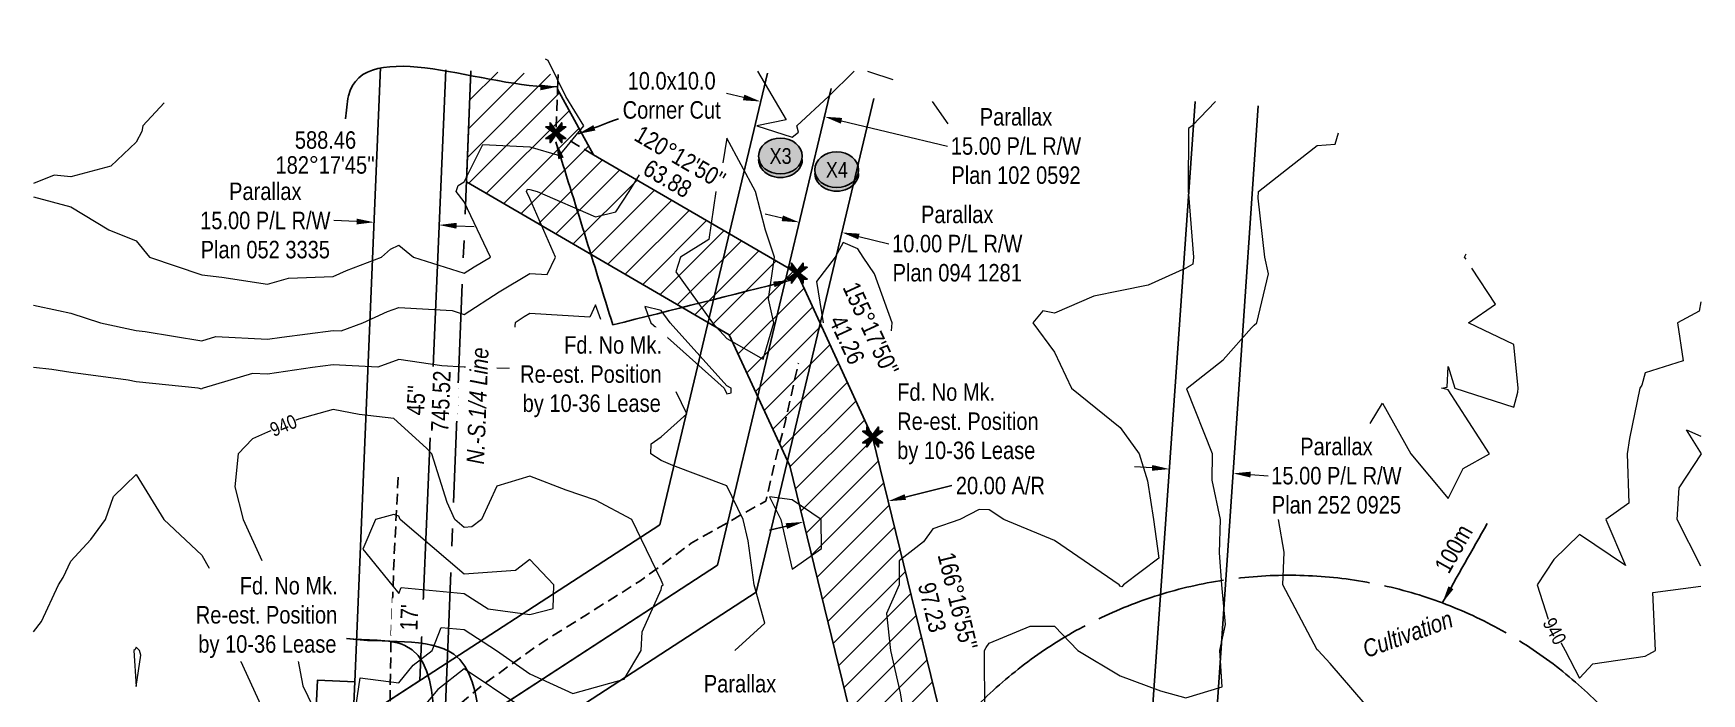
# Model space of a CAD drawing. Extents: x 302350 to 304876, y 5808283 to 5811113.
# Drawn here: x 303550 to 304504, y 5809276 to 5809653 of the extents above; entities that cross this region are included whole.
import ezdxf
from ezdxf.enums import TextEntityAlignment as Align

# ---------------------------------------------------------------- set-up
doc = ezdxf.new("R2010")
doc.units = 0
doc.header["$LTSCALE"] = 5
doc.header["$PDMODE"] = 34
doc.header["$PDSIZE"] = 0.03
for name, pattern in [('foc-BUFFER', [16.75, 15, -1.75]), ('foc-QUARTERLINE', [33, 25, -3, 2, -3]), ('foc-TIELINE', [1.875, 1.25, -0.625]), ('UG_PIPE', [1.875, 1.25, -0.625])]:
    doc.linetypes.add(name, pattern=pattern)
doc.layers.get('Defpoints').update_dxf_attribs({"color": 9})
for name, color, linetype in [('AS-PIPE-UG', 44, 'UG_PIPE'), ('AUX-BUFFER', 7, 'foc-BUFFER'), ('C-RW', 13, 'Continuous'), ('L-BD', 7, 'Continuous'), ('L-MON', 1, 'Continuous'), ('L-MON-T', 1, 'Continuous'), ('L-QSEC', 8, 'foc-QUARTERLINE'), ('L-TIE', 7, 'foc-TIELINE'), ('P-CROSSINGS', 250, 'Continuous'), ('P-PROPOSED', 10, 'Continuous'), ('P-TXT', 4, 'Continuous')]:
    doc.layers.add(name, color=color, linetype=linetype)
doc.layers.add('C-RW-T', color=13, linetype='Continuous', lineweight=9)
doc.layers.add('T-TEXT', color=48, linetype='Continuous', lineweight=18)
doc.layers.add('C-TOPO-MAJR', color=7, linetype='Continuous', lineweight=15, true_color=0xd3aa5f)
doc.layers.add('C-TOPO-MINR', color=7, linetype='Continuous', lineweight=13, true_color=0xe9d5af)
doc.layers.add('C-TOPO-MAJR-TEXT', color=7, linetype='Continuous', true_color=0x644b1b)
doc.layers.add('P-PROPOSED-EXISTING-H', color=7, linetype='Continuous', true_color=0xffeebd)
doc.styles.add('80CG', font='ARIALN.TTF', dxfattribs={"height": 10})
doc.styles.add('80L', font='ARIALN.TTF', dxfattribs={"height": 10})
doc.styles.add('80LS', font='ARIALNI.TTF', dxfattribs={"height": 10})
doc.styles.add('Crossing', font='ARIALN.TTF', dxfattribs={"height": 10})
doc.styles.get("Standard").update_dxf_attribs({"font": 'ARIALN.TTF'})
doc.dimstyles.new('CG2011', dxfattribs={"dimscale": 5, "dimtxt": 9, "dimasz": 2, "dimexe": 0.2, "dimexo": 0.0625, "dimgap": 0.5, "dimtad": 0, "dimtih": 1, "dimtoh": 1, "dimzin": 0, "dimdsep": 46, "dimtxsty": '80CG', "dimcen": 0.1, "dimse1": 1, "dimse2": 1, "dimclrd": 256, "dimclrt": 256, "dimaunit": 1, "dimadec": 4, "dimazin": 0, "dimtfac": 0.06, "dimtofl": 0, "dimtmove": 0, "dimatfit": 1, "dimfxl": 0.2, "dimtolj": 1, "dimtzin": 0, "dimlwd": -1, "dimarcsym": 0})
doc.dimstyles.new('Compass 5 000', dxfattribs={"dimscale": 5, "dimtxt": 9, "dimasz": 2, "dimexe": 0.2, "dimexo": 0.0625, "dimgap": 0.5, "dimtad": 0, "dimtih": 1, "dimtoh": 1, "dimzin": 0, "dimdsep": 46, "dimtxsty": '80CG', "dimcen": 0.1, "dimse1": 1, "dimse2": 1, "dimclrd": 256, "dimclrt": 256, "dimaunit": 1, "dimadec": 4, "dimazin": 0, "dimtfac": 0.06, "dimtofl": 0, "dimtmove": 0, "dimatfit": 1, "dimfxl": 0.2, "dimtolj": 1, "dimtzin": 0, "dimlwd": -1, "dimarcsym": 0})

# ---------------------------------------------------------------- blocks, each defined once
blk = doc.blocks.new('TEMP')
h = blk.add_hatch(color=255)
h.dxf.hatch_style = 1
h.paths.add_polyline_path([(0, 0.25), (-0.67, 1.15), (-0.67, 0.67), (-1.15, 0.67), (-0.25, 0), (-1.15, -0.67), (-0.67, -0.67), (-0.67, -1.15), (0, -0.25), (0.67, -1.15), (0.67, -0.67), (1.15, -0.67), (0.25, 0), (1.15, 0.67), (0.67, 0.67), (0.67, 1.15)])
h.paths.add_polyline_path([(0.57, 0.85), (0.57, 0.57), (0.85, 0.57), (0.08, 0), (0.85, -0.57), (0.57, -0.57), (0.57, -0.85), (0, -0.08), (-0.57, -0.85), (-0.57, -0.57), (-0.85, -0.57), (-0.08, 0), (-0.85, 0.57), (-0.57, 0.57), (-0.57, 0.85), (0, 0.08)], flags=16)
h = blk.add_hatch(color=1)
h.dxf.hatch_style = 1
h.paths.add_polyline_path([(0, 0.08), (-0.57, 0.85), (-0.57, 0.57), (-0.85, 0.57), (-0.08, 0), (-0.85, -0.57), (-0.57, -0.57), (-0.57, -0.85), (0, -0.08), (0.57, -0.85), (0.57, -0.57), (0.85, -0.57), (0.08, 0), (0.85, 0.57), (0.57, 0.57), (0.57, 0.85)])
at = {"color": 1}
for p, q in [((-0.08, 0), (0.08, 0)), ((0, 0.08), (0, -0.08))]:
    blk.add_line(p, q, dxfattribs=at)
at = {"color": 255, "flags": 128}
blk.add_lwpolyline([(-0.25, 0), (-1.15, 0.67), (-0.67, 0.67), (-0.67, 1.15), (0, 0.25), (0.67, 1.15), (0.67, 0.67), (1.15, 0.67), (0.25, 0), (1.15, -0.67), (0.67, -0.67), (0.67, -1.15), (0, -0.25), (-0.67, -1.15), (-0.67, -0.67), (-1.15, -0.67)], close=True, dxfattribs=at)
at = {"color": 1, "flags": 128}
blk.add_lwpolyline([(-0.08, 0), (-0.85, 0.57), (-0.57, 0.57), (-0.57, 0.85), (0, 0.08), (0.57, 0.85), (0.57, 0.57), (0.85, 0.57), (0.08, 0), (0.85, -0.57), (0.57, -0.57), (0.57, -0.85), (0, -0.08), (-0.57, -0.85), (-0.57, -0.57), (-0.85, -0.57)], close=True, dxfattribs=at)
blk = doc.blocks.new('*D58')
at = {"layer": 'C-RW-T', "transparency": 16777216}
for p, q in [((304189.5, 5809404.64), (304179.52, 5809405.32)), ((304245.85, 5809400.8), (304255.83, 5809400.12))]:
    blk.add_line(p, q, dxfattribs=at)
for points in [[(304189.61, 5809406.3), (304189.39, 5809402.98), (304199.48, 5809403.96)], [(304245.97, 5809402.46), (304245.74, 5809399.13), (304235.88, 5809401.48)]]:
    blk.add_solid(points, dxfattribs=at)
at = {"layer": 'Defpoints', "color": 0, "transparency": 16777216}
for p in [(304199.86, 5809409.55), (304236.26, 5809407.07), (304235.88, 5809401.48)]:
    blk.add_point(p, dxfattribs=at)
at = {"layer": 'C-RW-T', "transparency": 16777216, "insert": (304294.91, 5809400.12), "char_height": 10, "attachment_point": 5, "style": '80CG'}
blk.add_mtext('\\A1;Parallax\\P15.00 P/L R/W\\PPlan 252 0925', dxfattribs=at)
blk = doc.blocks.new('*D62')
at = {"layer": 'C-RW-T', "transparency": 16777216}
for p, q in [((303978.14, 5809547.37), (303968.41, 5809549.69)), ((304021.93, 5809536.93), (304039.05, 5809532.84))]:
    blk.add_line(p, q, dxfattribs=at)
for points in [[(303978.52, 5809548.99), (303977.75, 5809545.75), (303987.86, 5809545.05)], [(304022.32, 5809538.55), (304021.55, 5809535.3), (304012.21, 5809539.25)]]:
    blk.add_solid(points, dxfattribs=at)
at = {"layer": 'Defpoints', "color": 0, "transparency": 16777216}
for p in [(303999.39, 5809593.37), (304023.73, 5809587.57), (304012.21, 5809539.25)]:
    blk.add_point(p, dxfattribs=at)
at = {"layer": 'C-RW-T', "transparency": 16777216, "insert": (304078.14, 5809532.84), "char_height": 10, "attachment_point": 5, "style": '80CG'}
blk.add_mtext('\\A1;Parallax\\P10.00 P/L R/W\\PPlan 094 1281', dxfattribs=at)
blk = doc.blocks.new('*D63')
at = {"layer": 'C-RW-T', "transparency": 16777216}
for p, q in [((303956.04, 5809616.46), (303946.32, 5809618.78)), ((304011.99, 5809603.12), (304072.66, 5809588.65))]:
    blk.add_line(p, q, dxfattribs=at)
for points in [[(303956.43, 5809618.08), (303955.66, 5809614.84), (303965.77, 5809614.14)], [(304012.38, 5809604.74), (304011.6, 5809601.5), (304002.26, 5809605.44)]]:
    blk.add_solid(points, dxfattribs=at)
at = {"layer": 'Defpoints', "color": 0, "transparency": 16777216}
for p in [(304002.26, 5809605.44), (303959.35, 5809587.2), (303995.84, 5809578.5)]:
    blk.add_point(p, dxfattribs=at)
at = {"layer": 'C-RW-T', "transparency": 16777216, "insert": (304111.74, 5809588.65), "char_height": 10, "attachment_point": 5, "style": '80CG'}
blk.add_mtext('\\A1;Parallax\\P15.00 P/L R/W\\PPlan 102 0592', dxfattribs=at)
blk = doc.blocks.new('*D64')
at = {"layer": 'C-RW-T', "transparency": 16777216}
for p, q in [((303896.39, 5809156.11), (303904.89, 5809264.47)), ((303904.89, 5809264.47), (303914.89, 5809264.47)), ((303891.9, 5809098.89), (303891.12, 5809088.92))]:
    blk.add_line(p, q, dxfattribs=at)
for points in [[(303894.73, 5809156.24), (303898.05, 5809155.98), (303895.61, 5809146.15)], [(303890.24, 5809099.02), (303893.56, 5809098.76), (303892.68, 5809108.86)]]:
    blk.add_solid(points, dxfattribs=at)
at = {"layer": 'Defpoints', "color": 0, "transparency": 16777216}
for p in [(303887, 5809146.82), (303895.61, 5809146.15), (303884.07, 5809109.54)]:
    blk.add_point(p, dxfattribs=at)
at = {"layer": 'C-RW-T', "transparency": 16777216, "insert": (303953.98, 5809264.47), "char_height": 10, "attachment_point": 5, "style": '80CG'}
blk.add_mtext('\\A1;\\A1;Parallax\\P15.00 P/L R/W\\PPlan 082 5742', dxfattribs=at)
blk = doc.blocks.new('*D66')
at = {"layer": 'C-RW-T', "transparency": 16777216}
for p, q in [((303734.79, 5809545.51), (303721.68, 5809546.07)), ((303791.94, 5809543.11), (303801.94, 5809542.69))]:
    blk.add_line(p, q, dxfattribs=at)
for points in [[(303734.86, 5809547.18), (303734.72, 5809543.85), (303744.78, 5809545.09)], [(303792.01, 5809544.78), (303791.87, 5809541.44), (303781.95, 5809543.53)]]:
    blk.add_solid(points, dxfattribs=at)
at = {"layer": 'Defpoints', "color": 0, "transparency": 16777216}
for p in [(303744.78, 5809545.09), (303743.42, 5809512.87), (303780.6, 5809511.3)]:
    blk.add_point(p, dxfattribs=at)
at = {"layer": 'C-RW-T', "transparency": 16777216, "insert": (303682.6, 5809546.07), "char_height": 10, "attachment_point": 5, "style": '80CG'}
blk.add_mtext('\\A1;Parallax\\P15.00 P/L R/W\\PPlan 052 3335', dxfattribs=at)
blk = doc.blocks.new('xing2')
h = blk.add_hatch(color=50)
h.dxf.hatch_style = 1
edge = h.paths.add_edge_path()
edge.add_ellipse((0, 0), major_axis=(-12.5, 0), ratio=0.816297, start_angle=0, end_angle=360)
h = blk.add_hatch(color=250)
h.dxf.hatch_style = 1
edge = h.paths.add_edge_path()
edge.add_ellipse((0, -2.05), major_axis=(-12.5, 0), ratio=0.816297, start_angle=0, end_angle=180)
edge.add_line((12.5, -2.05), (12.5, 0))
edge.add_ellipse((0, 0), major_axis=(-12.5, 0), ratio=0.816297, start_angle=0, end_angle=180, ccw=False)
edge.add_line((-12.5, 0), (-12.5, -2.05))
at = {"color": 250}
blk.add_ellipse((0, 0), major_axis=(-12.5, 0), ratio=0.816297, dxfattribs=at)
blk.add_ellipse((0, -2.05), major_axis=(-12.5, 0), ratio=0.816297, start_param=0, end_param=3.141593, dxfattribs=at)
at = {"color": 250, "style": 'Crossing'}
blk.add_attdef('CROSSING', text='', height=9, dxfattribs=at).set_placement((0.09, 0.02), align=Align.MIDDLE_CENTER)
at = {"color": 250, "style": 'Crossing', "flags": 1}
for tag, p in [('OWNER', (0.09, -12.49)), ('DESCRIPTION', (0.09, -25.77)), ('LOCATION', (0.09, -39.3)), ('DWG_REF', (0.09, -52.84))]:
    blk.add_attdef(tag, text='', height=9, dxfattribs=at).set_placement(p, align=Align.MIDDLE_CENTER)
blk = doc.blocks.new('*D74')
at = {"layer": 'Defpoints', "color": 0, "transparency": 16777216}
for p in [(304038.74, 5809385.59), (304042.51, 5809370.15), (303993.94, 5809358.28)]:
    blk.add_point(p, dxfattribs=at)
at = {"layer": 'P-TXT', "transparency": 16777216}
for p, q in [((304048.45, 5809387.97), (304075.08, 5809394.47)), ((303980.46, 5809371.36), (303970.74, 5809368.98))]:
    blk.add_line(p, q, dxfattribs=at)
for points in [[(304048.06, 5809389.58), (304048.85, 5809386.35), (304038.74, 5809385.59)], [(303980.06, 5809372.97), (303980.85, 5809369.74), (303990.17, 5809373.73)]]:
    blk.add_solid(points, dxfattribs=at)
at = {"layer": 'P-TXT', "transparency": 16777216, "insert": (304102.81, 5809394.47), "char_height": 10, "attachment_point": 5, "style": '80CG'}
blk.add_mtext('\\A1;20.00 A/R', dxfattribs=at)

msp = doc.modelspace()

# ---------------------------------------------------------------- hatches: boundary and pattern name
at = {"layer": 'P-PROPOSED-EXISTING-H'}
h = msp.add_hatch(dxfattribs=at)
h.set_pattern_fill('ANSI31', color=256, scale=3.499769, style=0)
h.set_pattern_definition([(45, (3999.76, 656.62), (-7.857206125, 7.857206125), [])])
h.paths.add_polyline_path([(304029.779, 5809422.275), (303986.66, 5809515.972), (303870.3, 5809583.709), (303849.698, 5809621.263), (303850.032, 5809629.597), (303800.075, 5809631.6), (303797.533, 5809568.217), (303947.848, 5809480.715), (303982.351, 5809405.741), (304018.182, 5809259.059), (303946.942, 5809196.003), (304087.462, 5809186.134)])

# ---------------------------------------------------------------- linework, layer by layer
at = {"layer": 'AS-PIPE-UG', "flags": 128}
for points in [[(303762.484, 5809249.953), (303771.546, 5809254.05), (303778.029, 5809256.895), (303781.981, 5809259.705), (303806.444, 5809280.175), (303838.191, 5809303.08), (303866.784, 5809321.04), (303896.676, 5809339.815), (303926.111, 5809361.53), (303964.854, 5809383.573), (303968.674, 5809385.52), (303969.669, 5809389.46), (303972.909, 5809403.733), (303979.981, 5809431.598), (303987.351, 5809464.525)], [(303759.769, 5809253.69), (303758.346, 5809256.075), (303753.866, 5809267.528), (303754.439, 5809305.558), (303756.246, 5809354.098), (303758.676, 5809401.15)]]:
    msp.add_lwpolyline(points, dxfattribs=at)
at = {"layer": 'C-RW', "flags": 128}
for points in [[(303639.05, 5809102.05), (303702.779, 5809097.543), (303729.724, 5809121.753), (303736.059, 5809260.288), (303908.091, 5809372.155), (303969.618, 5809630.303)], [(303776.821, 5809421.868), (303770.954, 5809282.98), (303770.954, 5809282.979), (303736.059, 5809260.288), (303733.944, 5809214.049), (303731.011, 5809219.85), (303733.724, 5809282.31), (303748.502, 5809633.669)], [(303785.704, 5809632.177), (303778.544, 5809462.665)], [(304006.119, 5809621.598), (303941.111, 5809349.048), (303733.944, 5809214.049), (303732.547, 5809183.486), (303963.131, 5809333.468), (304030.463, 5809615.792)], [(304006.119, 5809621.598), (303941.111, 5809349.048), (303772.584, 5809239.23), (303766.024, 5809103.99), (303761.802, 5809100.187)], [(304250.206, 5809611.608), (304197.628, 5808840.656), (304160.085, 5808843.216), (304214.222, 5809614.062)], [(303639.05, 5809102.05), (303702.779, 5809097.543), (303729.724, 5809121.753), (303733.944, 5809214.049), (303731.011, 5809219.85), (303733.724, 5809282.31), (303712.506, 5809283.283), (303704.629, 5809122.905), (303640.828, 5809127.385)]]:
    msp.add_lwpolyline(points, dxfattribs=at)
at = {"layer": 'C-TOPO-MAJR', "linetype": 'Continuous', "lineweight": 15, "flags": 128}
for points, elevation in [([(304503.3, 5809499.535), (304502.174, 5809494.324), (304489.856, 5809487.66), (304493.162, 5809465.837), (304471.338, 5809458.997), (304469.57, 5809451.929), (304468.429, 5809450.16), (304462.514, 5809421.485), (304461.15, 5809412.66), (304462.021, 5809384.477), (304448.838, 5809375.16), (304460.199, 5809348.799), (304433.838, 5809366.608), (304419.235, 5809352.263), (304409.567, 5809337.66), (304415.897, 5809318.102), (304425.587, 5809300.16), (304433.838, 5809284.441), (304441.407, 5809292.591), (304471.338, 5809297.004), (304473.449, 5809298.049), (304477.395, 5809300.16), (304475.721, 5809333.277), (304503.3, 5809336.927)], 2355), ([(303733.499, 5809262.66), (303736.852, 5809284.646), (303758.838, 5809281.718), (303767.21, 5809291.789), (303777.945, 5809300.16), (303783.112, 5809313.386), (303796.338, 5809312.142), (303814.769, 5809300.16), (303833.838, 5809286.763), (303858.325, 5809275.673), (303871.338, 5809279.257), (303887.73, 5809283.768), (303897.541, 5809300.16), (303898.061, 5809310.937), (303908.838, 5809335.123), (303909.333, 5809337.165), (303910.114, 5809337.66), (303908.838, 5809340.379), (303892.17, 5809375.16), (303871.338, 5809386.151), (303854.667, 5809391.831), (303833.838, 5809399.863), (303814.893, 5809394.105), (303806.108, 5809375.16), (303800.58, 5809370.918), (303796.338, 5809370.607), (303791.015, 5809375.16), (303786.568, 5809384.93), (303777.783, 5809412.66), (303774.652, 5809415.955), (303756.077, 5809432.918), (303736.291, 5809435.207), (303721.338, 5809437.948), (303701.58, 5809432.418), (303683.838, 5809425.09), (303675.346, 5809421.152), (303667.14, 5809412.66), (303665.213, 5809393.785), (303670.037, 5809375.16), (303680.563, 5809351.726)], 2350), ([(304503.3, 5809348.464), (304489.616, 5809375.16), (304490.747, 5809393.251), (304503.679, 5809412.66), (304495.016, 5809426.482), (304503.3, 5809422.701)], 2355), ([(303701.272, 5809295.126), (303703.973, 5809280.026), (303712.5, 5809262.66)], 2350)]:
    msp.add_lwpolyline(points, dxfattribs=dict(at, elevation=elevation))
at = {"layer": 'C-TOPO-MINR', "linetype": 'Continuous', "lineweight": 13, "flags": 128}
for points, elevation in [([(303550.009, 5809559.683), (303571.338, 5809553.966), (303593.155, 5809540.843), (303608.838, 5809534.432), (303616.338, 5809525.16), (303646.338, 5809515.073), (303657.761, 5809513.738), (303683.838, 5809509.72), (303695.873, 5809513.126), (303721.338, 5809514.047), (303729.026, 5809517.473), (303749.091, 5809525.16), (303754.237, 5809529.761), (303758.838, 5809532.089), (303767.337, 5809525.16), (303796.338, 5809515.933), (303801.945, 5809519.553), (303811.318, 5809525.16), (303796.338, 5809556.817), (303791.654, 5809562.66), (303792.798, 5809566.2), (303796.338, 5809568.263), (303806.915, 5809589.583), (303833.838, 5809588.228), (303850.772, 5809583.226), (303864.723, 5809600.16), (303854.403, 5809617.096), (303844.285, 5809637.66), (303842.814, 5809638.443)], 2353), ([(303963.98, 5809631.486), (303980.26, 5809603.739), (303963.552, 5809600.16), (303983.838, 5809593.757), (303987.364, 5809596.634), (303986.527, 5809600.16), (304004.495, 5809617.003), (304019.283, 5809631.486)], 2351), ([(304026.771, 5809631.486), (304027.949, 5809631.049), (304041.413, 5809626.738)], 2351), ([(303624.868, 5809613.481), (303612.671, 5809600.16), (303612.02, 5809596.978), (303608.838, 5809590.889), (303594.334, 5809577.165), (303571.338, 5809571.05), (303561.892, 5809572.106), (303550.009, 5809567.225)], 2353), ([(304225.733, 5809614.202), (304212.347, 5809600.16), (304210.349, 5809598.649), (304210.166, 5809562.66), (304210.256, 5809561.242), (304213.212, 5809525.16), (304212.881, 5809521.117), (304208.838, 5809518.773), (304187.368, 5809509.13), (304171.338, 5809505.79), (304156.261, 5809502.737), (304133.838, 5809493.172), (304127.124, 5809494.375), (304121.44, 5809487.66), (304133.838, 5809470.764), (304143.453, 5809450.16), (304171.338, 5809427.781), (304182.081, 5809412.66), (304186.84, 5809397.158), (304190.353, 5809375.16), (304193.405, 5809353.094), (304173.129, 5809337.66), (304172.308, 5809336.691), (304171.338, 5809336.974), (304170.675, 5809337.66), (304133.838, 5809363.178), (304104.772, 5809375.16), (304096.338, 5809380.58), (304090.59, 5809380.909), (304079.572, 5809375.16), (304064.228, 5809369.77), (304058.838, 5809362.386), (304044.966, 5809351.533), (304044.855, 5809337.66), (304037.732, 5809321.266), (304040.086, 5809300.16), (304045.556, 5809275.942), (304047.68, 5809262.66)], 2352), ([(304063.747, 5809614.202), (304072.847, 5809601.306)], 2351), ([(303940.11, 5809562.66), (303936.213, 5809535.285), (303919.884, 5809525.16), (303917.219, 5809516.78), (303938.302, 5809487.66), (303946.338, 5809478.709), (303967.137, 5809466.861), (303973.236, 5809487.66), (303970.195, 5809501.303), (303973.632, 5809525.16), (303968.468, 5809540.53), (303962.74, 5809562.66), (303946.338, 5809593.278), (303944.177, 5809579.123)], 2351), ([(304093.92, 5809265.078), (304093.753, 5809300.16), (304094.599, 5809301.899), (304096.338, 5809304.334), (304119.897, 5809314.101), (304133.838, 5809314.026), (304147.016, 5809300.16), (304171.338, 5809285.795), (304194.405, 5809277.093), (304208.838, 5809273.154), (304229.659, 5809279.34), (304228.279, 5809300.16), (304231.519, 5809314.979), (304229.33, 5809337.66), (304228.029, 5809355.969), (304228.609, 5809375.16), (304223.837, 5809397.661), (304224.073, 5809412.66), (304209.322, 5809449.677), (304209.672, 5809450.16), (304230.072, 5809466.426), (304246.338, 5809484.762), (304247.84, 5809486.158), (304249.32, 5809487.66), (304255.985, 5809515.514), (304254.048, 5809525.16), (304250.102, 5809558.896), (304250.335, 5809562.66), (304269.078, 5809577.42), (304283.838, 5809588.929), (304294.202, 5809589.796), (304296.019, 5809596.254)], 2353), ([(303550.009, 5809497.651), (303564.309, 5809494.689), (303571.338, 5809493.202), (303588.406, 5809487.66), (303608.838, 5809483.183), (303613.834, 5809482.664), (303646.338, 5809477.376), (303654.238, 5809479.76), (303683.838, 5809478.186), (303692.103, 5809479.395), (303721.338, 5809483.276), (303725.979, 5809483.02), (303738.279, 5809487.66), (303752.501, 5809493.998), (303758.838, 5809496.426), (303789.355, 5809494.644), (303796.338, 5809492.422), (303816.231, 5809505.267), (303833.838, 5809515.8), (303843.805, 5809515.193), (303848.446, 5809525.16), (303833.838, 5809558.589), (303831.923, 5809562.66), (303832.558, 5809563.941), (303833.838, 5809563.876), (303837.954, 5809562.66), (303871.338, 5809548.162), (303882.93, 5809551.068), (303890.561, 5809562.66), (303896.466, 5809572.178)], 2352), ([(304040.469, 5809482.953), (304040.935, 5809487.66), (304030.837, 5809515.661), (304024.446, 5809525.16), (304021.338, 5809529.875), (304013.013, 5809533.485), (304008.371, 5809525.16), (303997.699, 5809511.299), (304001.567, 5809487.66)], 2351), ([(304368.986, 5809523.962), (304368.204, 5809525.16), (304368.986, 5809527.1)], 2354), ([(304314.195, 5809429.96), (304321.338, 5809441.546), (304337.405, 5809412.66), (304358.838, 5809387.209), (304367.271, 5809404.227), (304382.389, 5809412.66), (304358.838, 5809449.204), (304354.907, 5809450.16), (304358.183, 5809450.815), (304358.838, 5809462.635), (304362.565, 5809450.16), (304396.338, 5809439.437), (304398.591, 5809447.907), (304398.796, 5809450.16), (304396.338, 5809475.166), (304370.352, 5809487.66), (304385.775, 5809498.223), (304372.378, 5809518.761)], 2354), ([(303874.408, 5809489.393), (303871.338, 5809497.801), (303868.116, 5809490.882), (303833.838, 5809492.968), (303830.517, 5809490.982), (303825.373, 5809487.66), (303822.571, 5809461.427), (303814.898, 5809461.687)], 2351), ([(303797.015, 5809462.293), (303796.338, 5809462.316), (303783.446, 5809463.053), (303758.838, 5809466.683), (303746.841, 5809462.157), (303721.338, 5809463.564), (303709.505, 5809461.994), (303683.838, 5809458.24), (303675.305, 5809458.693), (303647.023, 5809450.16), (303646.555, 5809449.943), (303646.338, 5809449.719), (303644.206, 5809450.16), (303608.838, 5809453.831), (303604.137, 5809454.861), (303571.338, 5809459.269), (303560.57, 5809460.928), (303550.009, 5809461.999)], 2351), ([(303950.933, 5809300.16), (303968.128, 5809315.871), (303961.967, 5809337.66), (303958.629, 5809362.869), (303955.794, 5809375.16), (303946.338, 5809394.292), (303915.495, 5809406.003), (303908.838, 5809408.851), (303903.023, 5809412.66), (303903.162, 5809418.336), (303908.838, 5809422.353), (303923.541, 5809435.457), (303917.537, 5809448.084)], 2351), ([(303550.009, 5809310.871), (303554.656, 5809316.842), (303564.293, 5809337.66), (303567.064, 5809341.935), (303571.338, 5809351.247), (303582.797, 5809363.702), (303591.282, 5809375.16), (303595.785, 5809388.214), (303608.838, 5809400.782), (303624.645, 5809375.16), (303646.338, 5809354.647), (303655.847, 5809337.66), (303656.005, 5809336.927)], 2351), ([(304319.726, 5809140.327), (304290.284, 5809143.715), (304283.838, 5809145.221), (304246.373, 5809150.125), (304246.338, 5809150.116), (304245.916, 5809150.16), (304246.145, 5809150.353), (304246.338, 5809150.338), (304267.525, 5809166.473), (304283.838, 5809181.064), (304287.901, 5809183.597), (304293.015, 5809187.66), (304305.515, 5809203.483), (304316.482, 5809225.16), (304311.96, 5809234.538), (304317.297, 5809262.66), (304291.292, 5809292.706), (304284.519, 5809300.16), (304283.838, 5809300.602), (304264.203, 5809337.66), (304265.087, 5809356.411), (304261.86, 5809375.16)], 2354), ([(303668.44, 5809294.259), (303682.057, 5809264.441), (303682.255, 5809262.66), (303683.838, 5809257.703), (303686.259, 5809260.239), (303721.338, 5809235.705), (303745.102, 5809238.897), (303758.838, 5809250.049), (303793.775, 5809225.16), (303796.338, 5809223.172), (303801.339, 5809220.159), (303833.838, 5809206.478), (303859.812, 5809199.186), (303871.338, 5809196.819), (303891.764, 5809204.734), (303895.688, 5809210.706)], 2351)]:
    msp.add_lwpolyline(points, dxfattribs=dict(at, elevation=elevation))
for points, elevation in [([(303946.338, 5809451.583), (303913.95, 5809487.66), (303908.838, 5809494.721), (303899.602, 5809496.896), (303902.974, 5809487.66), (303908.838, 5809482.35), (303944.853, 5809450.16), (303946.338, 5809447.038), (303948.901, 5809447.597), (303948.836, 5809450.16), (303946.338, 5809451.583)], 2352), ([(303983.838, 5809386.373), (303970.879, 5809388.119), (303977.284, 5809375.16), (303983.838, 5809346.747), (304000.472, 5809358.526), (304000.355, 5809375.16), (303983.838, 5809386.373)], 2352), ([(303847.618, 5809337.66), (303833.838, 5809352.33), (303825.538, 5809345.96), (303796.338, 5809343.821), (303759.7, 5809375.16), (303758.838, 5809377.054), (303756.01, 5809377.988), (303745.521, 5809375.16), (303738.377, 5809358.121), (303754.871, 5809337.66), (303758.838, 5809332.767), (303760.213, 5809336.286), (303796.338, 5809332.888), (303809.975, 5809324.023), (303833.838, 5809320.694), (303847.21, 5809324.289), (303847.618, 5809337.66)], 2349), ([(303610.647, 5809300.16), (303608.838, 5809302.014), (303608.163, 5809300.835), (303607.425, 5809300.16), (303608.838, 5809279.691), (303611.407, 5809297.591), (303610.647, 5809300.16)], 2352), ([(303833.838, 5809264.341), (303828.185, 5809268.313), (303796.338, 5809289.669), (303781.163, 5809277.835), (303768.549, 5809262.66), (303796.338, 5809226.966), (303824.609, 5809234.389), (303833.838, 5809256.121), (303838.837, 5809257.661), (303837.55, 5809262.66), (303833.838, 5809264.341)], 2351)]:
    msp.add_lwpolyline(points, close=True, dxfattribs=dict(at, elevation=elevation))
at = {"layer": 'L-QSEC'}
msp.add_line((303776.957, 5809055.126), (303800.075, 5809631.6), dxfattribs=at)
at = {"layer": 'L-TIE', "flags": 128}
msp.add_lwpolyline([(303870.3, 5809583.709), (303848.696, 5809596.285), (303849.698, 5809621.263)], dxfattribs=at)

# ---------------------------------------------------------------- block references
at = {"layer": 'L-MON', "xscale": 4.999670399999993, "yscale": 4.999670399999993, "zscale": 4.999670399999993}
for p in [(303848.696, 5809596.285), (303986.66, 5809515.972)]:
    msp.add_blockref('TEMP', p, dxfattribs=at)
at = {"layer": 'P-CROSSINGS', "xscale": 0.99993408, "yscale": 0.99993408, "zscale": 0.99993408}
for p, values in [((303977.078, 5809582.952), {'CROSSING': 'X3'}), ((304009.254, 5809575.115), {'CROSSING': 'X4'})]:
    msp.add_blockref('xing2', p, dxfattribs=at).add_auto_attribs(values)

# ---------------------------------------------------------------- texts
at = {"layer": 'AUX-BUFFER', "insert": (304350.447, 5809348.426), "char_height": 9.9993, "attachment_point": 1, "rotation": 60.548758, "style": '80L'}
msp.add_mtext_dynamic_manual_height_columns('100m', width=6.84691, gutter_width=45, heights=[0], dxfattribs=at)
at = {"layer": 'L-BD', "style": '80L'}
for s, height, rotation, p in [("120°12'50''", 9.99934, 329.7951, (303919.74, 5809582.407)), ('63.88', 9.9993, 329.7951, (303912.572, 5809570.093)), ("155°17'50''", 9.99934, 294.7117, (304028.812, 5809484.173)), ('41.26', 9.9993, 294.7117, (304015.187, 5809477.903)), ("45''", 9.9993, 87.7035, (303768.755, 5809443.261)), ("166°16'55''", 9.99934, 283.727, (304078.438, 5809328.424)), ('97.23', 9.9993, 283.727, (304063.867, 5809324.865))]:
    msp.add_text(s, height=height, rotation=rotation, dxfattribs=at).set_placement(p, align=Align.MIDDLE)
for s, height, p in [('588.46', 9.9993, (303717.011, 5809592.132)), ("182°17'45''", 9.99934, (303716.817, 5809577.884))]:
    msp.add_text(s, height=height, dxfattribs=at).set_placement(p, align=Align.MIDDLE)
at = {"layer": 'L-BD', "insert": (303914.902, 5809617.604), "char_height": 10, "width": 56.04816, "attachment_point": 5, "style": '80CG'}
msp.add_mtext('\\A1;10.0x10.0\\PCorner Cut', dxfattribs=at)
at = {"layer": 'L-QSEC', "style": '80LS'}
msp.add_text('N.-S.1/4 Line', height=9.98969, rotation=87.703611, dxfattribs=at).set_placement((303803.748, 5809440.123), align=Align.MIDDLE)
at = {"layer": 'T-TEXT', "style": '80LS'}
msp.add_text('Cultivation', height=9.99934, rotation=20, dxfattribs=at).set_placement((304335.616, 5809309.644), align=Align.MIDDLE_CENTER)

# ---------------------------------------------------------------- dimensions: what is measured, and where the dimension line sits
at = {"layer": 'C-RW-T'}
for base, p1, p2, angle, text, picture, middle in [((304002.264, 5809605.437), (303959.345, 5809587.199), (303995.838, 5809578.495), 346.584687, 'Parallax\\P15.00 P/L R/W\\PPlan 102 0592', '*D63', (304111.741, 5809588.648)), ((303744.776, 5809545.094), (303780.598, 5809511.302), (303743.421, 5809512.866), 177.591598, 'Parallax\\P15.00 P/L R/W\\PPlan 052 3335', '*D66', (303682.596, 5809546.065)), ((304012.207, 5809539.246), (303999.386, 5809593.371), (304023.731, 5809587.565), 346.586141, 'Parallax\\P10.00 P/L R/W\\PPlan 094 1281', '*D62', (304078.138, 5809532.844)), ((303895.609, 5809146.145), (303884.07, 5809109.538), (303886.995, 5809146.821), 85.514229, '\\A1;Parallax\\P15.00 P/L R/W\\PPlan 082 5742', '*D64', (303953.978, 5809264.466))]:
    dim = msp.add_linear_dim(base=base, p1=p1, p2=p2, angle=angle, text=text, dimstyle='Compass 5 000', dxfattribs=at)
    dim.commit()
    dim.dimension.update_dxf_attribs({"geometry": picture, "text_midpoint": middle, "dimtype": 161})
dim = msp.add_aligned_dim(p1=(304199.859, 5809409.549), p2=(304236.257, 5809407.067), distance=-5.602, text='Parallax\\P15.00 P/L R/W\\PPlan 252 0925', dimstyle='Compass 5 000', dxfattribs=at)
dim.commit()
dim.dimension.update_dxf_attribs({"geometry": '*D58', "text_midpoint": (304294.915, 5809400.117)})

# ---------------------------------------------------------------- leaders
at = {"layer": 'AUX-BUFFER', "path_type": 1}
msp.add_leader([(304355.433, 5809327.373), (304381.086, 5809372.804)], dimstyle='CG2011', override={"dimasz": 2, "dimgap": 0.5, "dimtad": 0}, dxfattribs=at)
at = {"layer": 'L-BD', "path_type": 1}
for points in [[(303849.753, 5809622.635), (303730.137, 5809617.316), (303728.377, 5809604.25)], [(303861.363, 5809595.569), (303884.443, 5809604.309)]]:
    msp.add_leader(points, dimstyle='Compass 5 000', override={"dimgap": 0.5, "dimtad": 0}, dxfattribs=at)

# ---------------------------------------------------------------- next in the draw order: texts
at = {"layer": 'C-TOPO-MAJR-TEXT', "linetype": 'Continuous', "lineweight": -3, "char_height": 7.9988, "width": 14.93184, "attachment_point": 5, "bg_fill": 3, "box_fill_scale": 1.02, "bg_fill_color": 256, "bg_fill_true_color": 13158600, "bg_fill_transparency": 0}
for insert, rotation in [((303692.949, 5809428.853, 2350), 22.443848), ((304419.606, 5809311.234, 2355), 298.374731)]:
    msp.add_mtext('940', dxfattribs=dict(at, insert=insert, rotation=rotation))
at = {"layer": 'L-BD', "insert": (303782.992, 5809442.69), "char_height": 9.9993, "width": 11.60661, "attachment_point": 5, "rotation": 87.7035, "style": '80L', "bg_fill": 2}
msp.add_mtext('745.52', dxfattribs=at)
at = {"layer": 'L-MON-T', "char_height": 9.99854, "attachment_point": 1, "style": '80L', "bg_fill": 2}
for s, insert in [('\\pi26.09;Fd. No Mk.\\P\\pi0.99153;Re-est. Position\\P\\pi2.417;by 10-36 Lease', (303827.297, 5809479.95)), ('Fd. No Mk.\\PRe-est. Position\\Pby 10-36 Lease', (304043.816, 5809452.998)), ('\\pi26.09;Fd. No Mk.\\P\\pi0.99153;Re-est. Position\\P\\pi2.417;by 10-36 Lease', (303641.885, 5809342.274))]:
    msp.add_mtext_dynamic_manual_height_columns(s, width=80.16139, gutter_width=50, heights=[0], dxfattribs=dict(at, insert=insert))

# ---------------------------------------------------------------- next in the draw order: linework, layer by layer
at = {"layer": 'AUX-BUFFER', "color": 251, "linetype": 'foc-BUFFER'}
msp.add_arc((304267.813, 5809093.249), 249.984, 21.829594, 160.889786, dxfattribs=at)
at = {"layer": 'P-PROPOSED'}
msp.add_lwpolyline([(303850.032, 5809629.597), (303849.698, 5809621.263), (303870.3, 5809583.709), (303986.66, 5809515.972), (304029.779, 5809422.275), (304087.462, 5809186.134), (303946.942, 5809196.003), (304018.182, 5809259.059), (303982.351, 5809405.741), (303947.848, 5809480.715), (303797.533, 5809568.217), (303800.075, 5809631.6)], dxfattribs=at)

# ---------------------------------------------------------------- next in the draw order: block references
at = {"layer": 'L-MON', "xscale": 4.999670399999993, "yscale": 4.999670399999993, "zscale": 4.999670399999993}
msp.add_blockref('TEMP', (304029.779, 5809422.275), dxfattribs=at)

# ---------------------------------------------------------------- next in the draw order: dimensions: what is measured, and where the dimension line sits
at = {"layer": 'P-TXT'}
dim = msp.add_linear_dim(base=(304038.74, 5809385.592), p1=(303993.944, 5809358.282), p2=(304042.513, 5809370.146), angle=13.727022, text='20.00 A/R', dimstyle='Compass 5 000', dxfattribs=at)
dim.commit()
dim.dimension.update_dxf_attribs({"geometry": '*D74', "text_midpoint": (304102.814, 5809394.469), "dimtype": 161})

# ---------------------------------------------------------------- next in the draw order: leaders
at = {"layer": 'L-MON-T', "path_type": 1}
for points in [[(303848.689, 5809591.172), (303881.298, 5809486.383)], [(303983.013, 5809512.016), (303881.298, 5809486.383)], [(303781.836, 5809211.932), (303762.379, 5809303.068), (303728.919, 5809307.1)]]:
    msp.add_leader(points, dimstyle='Compass 5 000', override={"dimgap": 0.5, "dimtad": 0}, dxfattribs=at)
msp.add_leader([(303808.948, 5809209.8), (303790.357, 5809298.054), (303728.919, 5809307.1)], dimstyle='Compass 5 000', dxfattribs=at)

# ---------------------------------------------------------------- next in the draw order: texts
at = {"layer": 'L-BD', "insert": (303764.853, 5809319.081, 2349), "char_height": 9.9993, "width": 11.12928, "attachment_point": 5, "rotation": 87.7035, "style": '80L', "bg_fill": 2}
msp.add_mtext("17'", dxfattribs=at)

doc.saveas('drawing.dxf')
